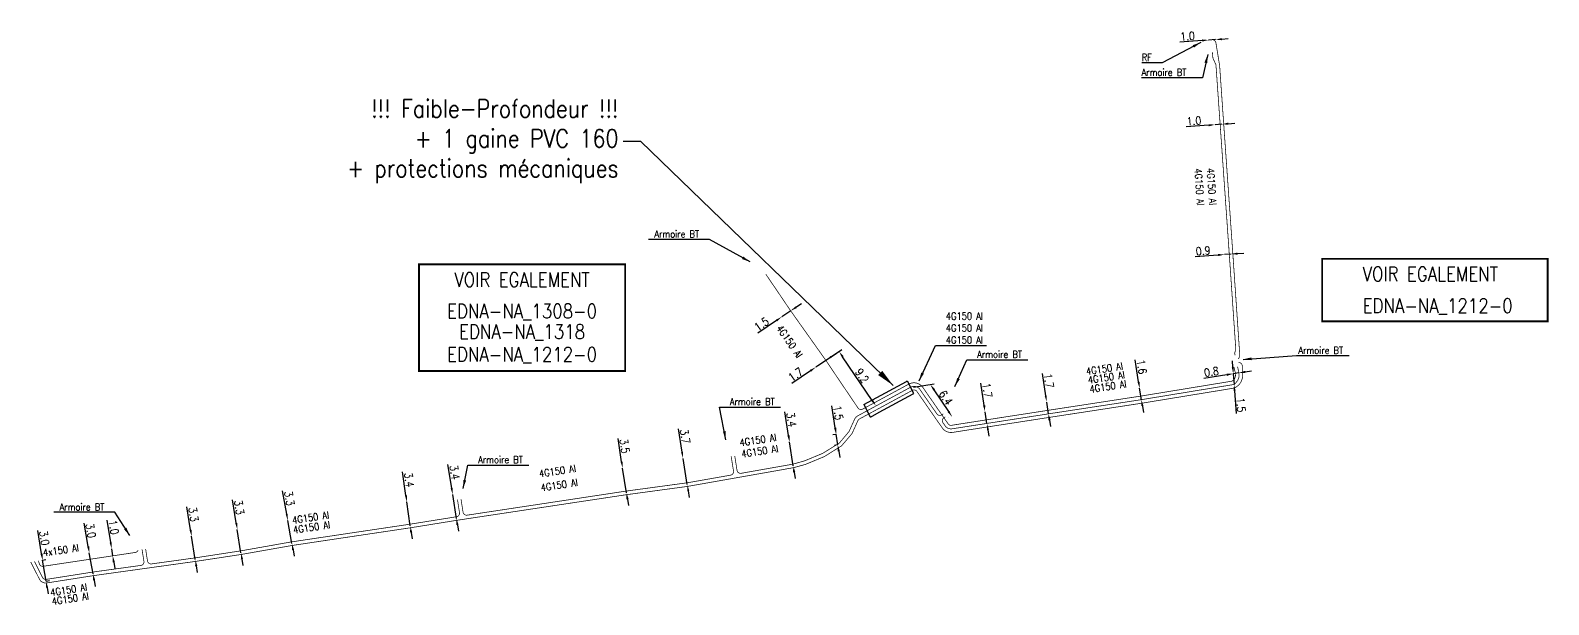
# Model space of a CAD drawing. Header units: millimetres. Extents: x 184011 to 185000, y 128010 to 128993.
# Drawn here: x 184662.7 to 184875.1, y 128912.8 to 128993 of the extents above; entities that cross this region are included whole.
import ezdxf
from ezdxf.enums import TextEntityAlignment as Align

# ---------------------------------------------------------------- set-up
doc = ezdxf.new("R2010")
doc.units = ezdxf.units.MM
doc.header["$PDMODE"] = 34
doc.linetypes.add('B_ST_Al', pattern=[2000, 1000, 1000])
doc.layers.get('DEFPOINTS').update_dxf_attribs({"linetype": 'CONTINUOUS'})
for name, color, linetype in [('B_100', 3, 'CONTINUOUS'), ('B_110', 1, 'CONTINUOUS'), ('B_420', 7, 'CONTINUOUS'), ('B_930', 7, 'CONTINUOUS')]:
    doc.layers.add(name, color=color, linetype=linetype)
doc.styles.get("Standard").update_dxf_attribs({"font": 'romans.shx', "width": 0.85})
doc.dimstyles.get("Standard").update_dxf_attribs({"dimtxt": 1.5, "dimasz": 1.2, "dimexe": 0.625, "dimexo": 0.625, "dimgap": 0.25, "dimtad": 1, "dimdec": 1, "dimzin": 0, "dimdsep": 46, "dimtxsty": 'Standard', "dimcen": -0.5, "dimadec": 0, "dimazin": 0, "dimtfac": 1, "dimtdec": 1, "dimtmove": 0, "dimatfit": 3, "dimfxl": 0, "dimtolj": 1, "dimtzin": 0, "dimarcsym": 0})

# ---------------------------------------------------------------- blocks, each defined once
blk = doc.blocks.new('*D350')
at = {"layer": 'B_110', "color": 0, "linetype": 'Continuous', "lineweight": -2, "transparency": 16777216}
for p, q in [((184664.25, 128919.88), (184663.72, 128923.11)), ((184664.4, 128918.99), (184664.86, 128919.07)), ((184664.89, 128916.03), (184664.4, 128918.99)), ((184664.89, 128916.03), (184665.35, 128916.11)), ((184665.03, 128915.14), (184665.18, 128914.25))]:
    blk.add_line(p, q, dxfattribs=at)
at = {"layer": 'B_110', "color": 0, "linetype": 'Continuous', "transparency": 16777216}
for points in [[(184664.4, 128919.9), (184664.1, 128919.85), (184664.4, 128918.99)], [(184665.18, 128915.17), (184664.89, 128915.12), (184664.89, 128916.03)]]:
    blk.add_solid(points, dxfattribs=at)
at = {"layer": 'DEFPOINTS', "color": 0, "linetype": 'Continuous', "transparency": 16777216}
for p in [(184663.94, 128918.91), (184664.4, 128918.99), (184664.43, 128915.95)]:
    blk.add_point(p, dxfattribs=at)
at = {"layer": 'B_110', "color": 0, "linetype": 'Continuous', "transparency": 16777216, "insert": (184664.65, 128922.06), "char_height": 1.125, "attachment_point": 5, "rotation": 279.3752}
blk.add_mtext('\\A1;3.0', dxfattribs=at)
blk = doc.blocks.new('*D351')
at = {"layer": 'B_110', "color": 0, "linetype": 'Continuous', "lineweight": -2, "transparency": 16777216}
for p, q in [((184670.78, 128920.9), (184670.21, 128924.13)), ((184671.46, 128917.06), (184670.94, 128920.01)), ((184671.62, 128916.17), (184671.77, 128915.29))]:
    blk.add_line(p, q, dxfattribs=at)
at = {"layer": 'B_110', "color": 0, "linetype": 'Continuous', "transparency": 16777216}
for points in [[(184670.93, 128920.93), (184670.63, 128920.87), (184670.94, 128920.01)], [(184671.76, 128916.2), (184671.47, 128916.15), (184671.46, 128917.06)]]:
    blk.add_solid(points, dxfattribs=at)
at = {"layer": 'DEFPOINTS', "color": 0, "linetype": 'Continuous', "transparency": 16777216}
for p in [(184670.94, 128920.01), (184670.94, 128920.01), (184671.46, 128917.06)]:
    blk.add_point(p, dxfattribs=at)
at = {"layer": 'B_110', "color": 0, "linetype": 'Continuous', "transparency": 16777216, "insert": (184671.15, 128923.09), "char_height": 1.125, "attachment_point": 5, "rotation": 280.0403}
blk.add_mtext('\\A1;3.0', dxfattribs=at)
blk = doc.blocks.new('*D352')
at = {"layer": 'B_110', "color": 0, "linetype": 'Continuous', "lineweight": -2, "transparency": 16777216}
for p, q in [((184685.11, 128923.19), (184684.6, 128926.43)), ((184685.76, 128919.05), (184685.25, 128922.31)), ((184685.9, 128918.16), (184686.04, 128917.27))]:
    blk.add_line(p, q, dxfattribs=at)
at = {"layer": 'B_110', "color": 0, "linetype": 'Continuous', "transparency": 16777216}
for points in [[(184685.26, 128923.22), (184684.96, 128923.17), (184685.25, 128922.31)], [(184686.05, 128918.18), (184685.75, 128918.13), (184685.76, 128919.05)]]:
    blk.add_solid(points, dxfattribs=at)
at = {"layer": 'DEFPOINTS', "color": 0, "linetype": 'Continuous', "transparency": 16777216}
for p in [(184685.25, 128922.31), (184685.25, 128922.31), (184685.76, 128919.05)]:
    blk.add_point(p, dxfattribs=at)
at = {"layer": 'B_110', "color": 0, "linetype": 'Continuous', "transparency": 16777216, "insert": (184685.52, 128925.37), "char_height": 1.125, "attachment_point": 5, "rotation": 278.9522}
blk.add_mtext('\\A1;3.3', dxfattribs=at)
blk = doc.blocks.new('*D353')
at = {"layer": 'B_110', "color": 0, "linetype": 'Continuous', "lineweight": -2, "transparency": 16777216}
for p, q in [((184691.5, 128924.17), (184690.99, 128927.41)), ((184692.15, 128920.02), (184691.64, 128923.28)), ((184692.29, 128919.13), (184692.43, 128918.24))]:
    blk.add_line(p, q, dxfattribs=at)
at = {"layer": 'B_110', "color": 0, "linetype": 'Continuous', "transparency": 16777216}
for points in [[(184691.65, 128924.19), (184691.35, 128924.14), (184691.64, 128923.28)], [(184692.44, 128919.15), (184692.14, 128919.11), (184692.15, 128920.02)]]:
    blk.add_solid(points, dxfattribs=at)
at = {"layer": 'DEFPOINTS', "color": 0, "linetype": 'Continuous', "transparency": 16777216}
for p in [(184691.64, 128923.28), (184691.64, 128923.28), (184692.15, 128920.02)]:
    blk.add_point(p, dxfattribs=at)
at = {"layer": 'B_110', "color": 0, "linetype": 'Continuous', "transparency": 16777216, "insert": (184691.91, 128926.35), "char_height": 1.125, "attachment_point": 5, "rotation": 278.9516}
blk.add_mtext('\\A1;3.3', dxfattribs=at)
blk = doc.blocks.new('*D354')
at = {"layer": 'B_110', "color": 0, "linetype": 'Continuous', "lineweight": -2, "transparency": 16777216}
for p, q in [((184698.56, 128925.42), (184697.99, 128928.65)), ((184699.29, 128921.28), (184698.72, 128924.53)), ((184699.45, 128920.4), (184699.61, 128919.51))]:
    blk.add_line(p, q, dxfattribs=at)
at = {"layer": 'B_110', "color": 0, "linetype": 'Continuous', "transparency": 16777216}
for points in [[(184698.71, 128925.44), (184698.41, 128925.39), (184698.72, 128924.53)], [(184699.6, 128920.42), (184699.3, 128920.37), (184699.29, 128921.28)]]:
    blk.add_solid(points, dxfattribs=at)
at = {"layer": 'DEFPOINTS', "color": 0, "linetype": 'Continuous', "transparency": 16777216}
for p in [(184698.72, 128924.53), (184698.72, 128924.53), (184699.29, 128921.28)]:
    blk.add_point(p, dxfattribs=at)
at = {"layer": 'B_110', "color": 0, "linetype": 'Continuous', "transparency": 16777216, "insert": (184698.94, 128927.61), "char_height": 1.125, "attachment_point": 5, "rotation": 280.0286}
blk.add_mtext('\\A1;3.3', dxfattribs=at)
blk = doc.blocks.new('*D355')
at = {"layer": 'B_110', "color": 0, "linetype": 'Continuous', "lineweight": -2, "transparency": 16777216}
for p, q in [((184715.24, 128928.01), (184714.78, 128931.3)), ((184715.85, 128923.75), (184715.37, 128927.12)), ((184715.97, 128922.86), (184716.1, 128921.97))]:
    blk.add_line(p, q, dxfattribs=at)
at = {"layer": 'B_110', "color": 0, "linetype": 'Continuous', "transparency": 16777216}
for points in [[(184715.39, 128928.03), (184715.1, 128927.99), (184715.37, 128927.12)], [(184716.12, 128922.88), (184715.82, 128922.84), (184715.85, 128923.75)]]:
    blk.add_solid(points, dxfattribs=at)
at = {"layer": 'DEFPOINTS', "color": 0, "linetype": 'Continuous', "transparency": 16777216}
for p in [(184715.37, 128927.12), (184715.37, 128927.12), (184715.85, 128923.75)]:
    blk.add_point(p, dxfattribs=at)
at = {"layer": 'B_110', "color": 0, "linetype": 'Continuous', "transparency": 16777216, "insert": (184715.69, 128930.2), "char_height": 1.125, "attachment_point": 5, "rotation": 278.0455}
blk.add_mtext('\\A1;3.4', dxfattribs=at)
blk = doc.blocks.new('*D356')
at = {"layer": 'B_110', "color": 0, "linetype": 'Continuous', "lineweight": -2, "transparency": 16777216}
for p, q in [((184721.64, 128929.03), (184721.12, 128932.32)), ((184722.3, 128924.79), (184721.78, 128928.14)), ((184722.44, 128923.9), (184722.58, 128923.01))]:
    blk.add_line(p, q, dxfattribs=at)
at = {"layer": 'B_110', "color": 0, "linetype": 'Continuous', "transparency": 16777216}
for points in [[(184721.79, 128929.06), (184721.49, 128929.01), (184721.78, 128928.14)], [(184722.59, 128923.92), (184722.29, 128923.87), (184722.3, 128924.79)]]:
    blk.add_solid(points, dxfattribs=at)
at = {"layer": 'DEFPOINTS', "color": 0, "linetype": 'Continuous', "transparency": 16777216}
for p in [(184721.78, 128928.14), (184721.78, 128928.14), (184722.3, 128924.79)]:
    blk.add_point(p, dxfattribs=at)
at = {"layer": 'B_110', "color": 0, "linetype": 'Continuous', "transparency": 16777216, "insert": (184722.05, 128931.24), "char_height": 1.125, "attachment_point": 5, "rotation": 278.8774}
blk.add_mtext('\\A1;3.4', dxfattribs=at)
blk = doc.blocks.new('*D357')
at = {"layer": 'B_110', "color": 0, "linetype": 'Continuous', "lineweight": -2, "transparency": 16777216}
for p, q in [((184745.42, 128932.73), (184744.91, 128935.97)), ((184746.1, 128928.38), (184745.56, 128931.84)), ((184746.24, 128927.49), (184746.38, 128926.6))]:
    blk.add_line(p, q, dxfattribs=at)
at = {"layer": 'B_110', "color": 0, "linetype": 'Continuous', "transparency": 16777216}
for points in [[(184745.57, 128932.75), (184745.27, 128932.7), (184745.56, 128931.84)], [(184746.39, 128927.51), (184746.09, 128927.47), (184746.1, 128928.38)]]:
    blk.add_solid(points, dxfattribs=at)
at = {"layer": 'DEFPOINTS', "color": 0, "linetype": 'Continuous', "transparency": 16777216}
for p in [(184745.56, 128931.84), (184745.56, 128931.84), (184746.1, 128928.38)]:
    blk.add_point(p, dxfattribs=at)
at = {"layer": 'B_110', "color": 0, "linetype": 'Continuous', "transparency": 16777216, "insert": (184745.84, 128934.91), "char_height": 1.125, "attachment_point": 5, "rotation": 278.9052}
blk.add_mtext('\\A1;3.5', dxfattribs=at)
blk = doc.blocks.new('*D358')
at = {"layer": 'B_110', "color": 0, "linetype": 'Continuous', "lineweight": -2, "transparency": 16777216}
for p, q in [((184753.88, 128934.07), (184753.36, 128937.31)), ((184754.6, 128929.53), (184754.02, 128933.18)), ((184754.74, 128928.64), (184754.88, 128927.75))]:
    blk.add_line(p, q, dxfattribs=at)
at = {"layer": 'B_110', "color": 0, "linetype": 'Continuous', "transparency": 16777216}
for points in [[(184754.02, 128934.1), (184753.73, 128934.05), (184754.02, 128933.18)], [(184754.89, 128928.67), (184754.59, 128928.62), (184754.6, 128929.53)]]:
    blk.add_solid(points, dxfattribs=at)
at = {"layer": 'DEFPOINTS', "color": 0, "linetype": 'Continuous', "transparency": 16777216}
for p in [(184754.02, 128933.18), (184754.02, 128933.18), (184754.6, 128929.53)]:
    blk.add_point(p, dxfattribs=at)
at = {"layer": 'B_110', "color": 0, "linetype": 'Continuous', "transparency": 16777216, "insert": (184754.29, 128936.25), "char_height": 1.125, "attachment_point": 5, "rotation": 279.0477}
blk.add_mtext('\\A1;3.7', dxfattribs=at)
blk = doc.blocks.new('*D359')
at = {"layer": 'B_110', "color": 0, "linetype": 'Continuous', "lineweight": -2, "transparency": 16777216}
for p, q in [((184768.76, 128936.39), (184768.24, 128939.68)), ((184769.42, 128932.15), (184768.9, 128935.5)), ((184769.56, 128931.26), (184769.7, 128930.37))]:
    blk.add_line(p, q, dxfattribs=at)
at = {"layer": 'B_110', "color": 0, "linetype": 'Continuous', "transparency": 16777216}
for points in [[(184768.91, 128936.42), (184768.61, 128936.37), (184768.9, 128935.5)], [(184769.71, 128931.28), (184769.41, 128931.23), (184769.42, 128932.15)]]:
    blk.add_solid(points, dxfattribs=at)
at = {"layer": 'DEFPOINTS', "color": 0, "linetype": 'Continuous', "transparency": 16777216}
for p in [(184768.9, 128935.5), (184768.9, 128935.5), (184769.42, 128932.15)]:
    blk.add_point(p, dxfattribs=at)
at = {"layer": 'B_110', "color": 0, "linetype": 'Continuous', "transparency": 16777216, "insert": (184769.17, 128938.6), "char_height": 1.125, "attachment_point": 5, "rotation": 278.8774}
blk.add_mtext('\\A1;3.4', dxfattribs=at)
blk = doc.blocks.new('*D360')
at = {"layer": 'B_110', "color": 0, "linetype": 'Continuous', "lineweight": -2, "transparency": 16777216}
for p, q in [((184775.29, 128937.46), (184774.81, 128940.56)), ((184775.33, 128936.55), (184774.97, 128936.5)), ((184775.66, 128935.09), (184775.43, 128936.57)), ((184775.56, 128935.07), (184775.2, 128935.01)), ((184775.8, 128934.2), (184775.94, 128933.31))]:
    blk.add_line(p, q, dxfattribs=at)
at = {"layer": 'B_110', "color": 0, "linetype": 'Continuous', "transparency": 16777216}
for points in [[(184775.44, 128937.48), (184775.14, 128937.43), (184775.43, 128936.57)], [(184775.95, 128934.22), (184775.65, 128934.17), (184775.66, 128935.09)]]:
    blk.add_solid(points, dxfattribs=at)
at = {"layer": 'DEFPOINTS', "color": 0, "linetype": 'Continuous', "transparency": 16777216}
for p in [(184775.43, 128936.57), (184775.8, 128936.62), (184776.03, 128935.14)]:
    blk.add_point(p, dxfattribs=at)
at = {"layer": 'B_110', "color": 0, "linetype": 'Continuous', "transparency": 16777216, "insert": (184775.72, 128939.57), "char_height": 1.125, "attachment_point": 5, "rotation": 278.8774}
blk.add_mtext('\\A1;1.5', dxfattribs=at)
blk = doc.blocks.new('*D361')
at = {"layer": 'B_110', "color": 0, "linetype": 'Continuous', "lineweight": -2, "transparency": 16777216}
for p, q in [((184773.99, 128946.89), (184772.59, 128945.94)), ((184774.74, 128947.4), (184775.48, 128947.9)), ((184771.84, 128945.43), (184769.24, 128943.67))]:
    blk.add_line(p, q, dxfattribs=at)
at = {"layer": 'B_110', "color": 0, "linetype": 'Continuous', "transparency": 16777216}
for points in [[(184774.66, 128947.52), (184774.82, 128947.27), (184773.99, 128946.89)], [(184771.76, 128945.56), (184771.93, 128945.31), (184772.59, 128945.94)]]:
    blk.add_solid(points, dxfattribs=at)
at = {"layer": 'DEFPOINTS', "color": 0, "linetype": 'Continuous', "transparency": 16777216}
for p in [(184773.99, 128946.89), (184772.59, 128945.94), (184772.59, 128945.94)]:
    blk.add_point(p, dxfattribs=at)
at = {"layer": 'B_110', "color": 0, "linetype": 'Continuous', "transparency": 16777216, "insert": (184769.75, 128944.92), "char_height": 1.125, "attachment_point": 5, "rotation": 34.1083}
blk.add_mtext('\\A1;1.7', dxfattribs=at)
blk = doc.blocks.new('*D362')
at = {"layer": 'B_110', "color": 0, "linetype": 'Continuous', "lineweight": -2, "transparency": 16777216}
for p, q in [((184769.07, 128953.81), (184767.83, 128952.97)), ((184769.81, 128954.31), (184770.56, 128954.82)), ((184767.08, 128952.46), (184764.48, 128950.7))]:
    blk.add_line(p, q, dxfattribs=at)
at = {"layer": 'B_110', "color": 0, "linetype": 'Continuous', "transparency": 16777216}
for points in [[(184767, 128952.59), (184767.17, 128952.34), (184767.83, 128952.97)], [(184769.73, 128954.44), (184769.9, 128954.19), (184769.07, 128953.81)]]:
    blk.add_solid(points, dxfattribs=at)
at = {"layer": 'DEFPOINTS', "color": 0, "linetype": 'Continuous', "transparency": 16777216}
for p in [(184767.83, 128952.97), (184767.83, 128952.97), (184769.07, 128953.81)]:
    blk.add_point(p, dxfattribs=at)
at = {"layer": 'B_110', "color": 0, "linetype": 'Continuous', "transparency": 16777216, "insert": (184764.99, 128951.95), "char_height": 1.125, "attachment_point": 5, "rotation": 34.1071}
blk.add_mtext('\\A1;1.5', dxfattribs=at)
blk = doc.blocks.new('*D363')
at = {"layer": 'B_110', "color": 0, "linetype": 'Continuous', "lineweight": -2, "transparency": 16777216}
for p, q in [((184772.97, 128946.2), (184776.23, 128948.4)), ((184780.49, 128941.27), (184776.34, 128947.39))]:
    blk.add_line(p, q, dxfattribs=at)
at = {"layer": 'B_110', "color": 0, "linetype": 'Continuous', "transparency": 16777216}
for points in [[(184776.47, 128947.48), (184776.22, 128947.31), (184775.84, 128948.14)], [(184780.62, 128941.35), (184780.37, 128941.18), (184781, 128940.52)]]:
    blk.add_solid(points, dxfattribs=at)
at = {"layer": 'DEFPOINTS', "color": 0, "linetype": 'Continuous', "transparency": 16777216}
for p in [(184775.84, 128948.14), (184772.59, 128945.94), (184781, 128940.52)]:
    blk.add_point(p, dxfattribs=at)
at = {"layer": 'B_110', "color": 0, "linetype": 'Continuous', "transparency": 16777216, "insert": (184779.04, 128944.75), "char_height": 1.125, "attachment_point": 5, "rotation": 304.1083}
blk.add_mtext('\\A1;9.2', dxfattribs=at)
blk = doc.blocks.new('*D364')
at = {"layer": 'B_110', "color": 0, "linetype": 'Continuous', "lineweight": -2, "transparency": 16777216}
for p, q in [((184786.24, 128943.16), (184789.12, 128943.61)), ((184789.11, 128942.79), (184791.16, 128939.74)), ((184791.15, 128938.91), (184791.15, 128938.91))]:
    blk.add_line(p, q, dxfattribs=at)
at = {"layer": 'B_110', "color": 0, "linetype": 'Continuous', "transparency": 16777216}
for points in [[(184789.24, 128942.87), (184788.99, 128942.7), (184788.61, 128943.53)], [(184791.28, 128939.82), (184791.03, 128939.66), (184791.66, 128938.99)]]:
    blk.add_solid(points, dxfattribs=at)
at = {"layer": 'DEFPOINTS', "color": 0, "linetype": 'Continuous', "transparency": 16777216}
for p in [(184785.73, 128943.08), (184791.66, 128938.99), (184791.66, 128938.99)]:
    blk.add_point(p, dxfattribs=at)
at = {"layer": 'B_110', "color": 0, "linetype": 'Continuous', "transparency": 16777216, "insert": (184790.76, 128941.68), "char_height": 1.125, "attachment_point": 5, "rotation": 303.887}
blk.add_mtext('\\A1;6.4', dxfattribs=at)
blk = doc.blocks.new('*D365')
at = {"layer": 'B_110', "color": 0, "linetype": 'Continuous', "lineweight": -2, "transparency": 16777216}
for p, q in [((184796.13, 128940.6), (184795.65, 128943.71)), ((184796.52, 128938.08), (184796.27, 128939.71)), ((184796.66, 128937.19), (184796.8, 128936.3))]:
    blk.add_line(p, q, dxfattribs=at)
at = {"layer": 'B_110', "color": 0, "linetype": 'Continuous', "transparency": 16777216}
for points in [[(184796.28, 128940.62), (184795.98, 128940.58), (184796.27, 128939.71)], [(184796.81, 128937.21), (184796.51, 128937.17), (184796.52, 128938.08)]]:
    blk.add_solid(points, dxfattribs=at)
at = {"layer": 'DEFPOINTS', "color": 0, "linetype": 'Continuous', "transparency": 16777216}
for p in [(184796.27, 128939.71), (184796.27, 128939.71), (184796.52, 128938.08)]:
    blk.add_point(p, dxfattribs=at)
at = {"layer": 'B_110', "color": 0, "linetype": 'Continuous', "transparency": 16777216, "insert": (184796.57, 128942.71), "char_height": 1.125, "attachment_point": 5, "rotation": 278.7915}
blk.add_mtext('\\A1;1.7', dxfattribs=at)
blk = doc.blocks.new('*D366')
at = {"layer": 'B_110', "color": 0, "linetype": 'Continuous', "lineweight": -2, "transparency": 16777216}
for p, q in [((184804.76, 128941.94), (184804.28, 128945.04)), ((184805.14, 128939.42), (184804.89, 128941.05)), ((184805.28, 128938.53), (184805.42, 128937.64))]:
    blk.add_line(p, q, dxfattribs=at)
at = {"layer": 'B_110', "color": 0, "linetype": 'Continuous', "transparency": 16777216}
for points in [[(184804.9, 128941.96), (184804.61, 128941.92), (184804.89, 128941.05)], [(184805.43, 128938.55), (184805.13, 128938.51), (184805.14, 128939.42)]]:
    blk.add_solid(points, dxfattribs=at)
at = {"layer": 'DEFPOINTS', "color": 0, "linetype": 'Continuous', "transparency": 16777216}
for p in [(184804.89, 128941.05), (184804.89, 128941.05), (184805.14, 128939.42)]:
    blk.add_point(p, dxfattribs=at)
at = {"layer": 'B_110', "color": 0, "linetype": 'Continuous', "transparency": 16777216, "insert": (184805.19, 128944.05), "char_height": 1.125, "attachment_point": 5, "rotation": 278.7247}
blk.add_mtext('\\A1;1.7', dxfattribs=at)
blk = doc.blocks.new('*D367')
at = {"layer": 'B_110', "color": 0, "linetype": 'Continuous', "lineweight": -2, "transparency": 16777216}
for p, q in [((184817.75, 128943.88), (184817.28, 128946.98)), ((184818.13, 128941.4), (184817.89, 128942.99)), ((184818.27, 128940.51), (184818.41, 128939.63))]:
    blk.add_line(p, q, dxfattribs=at)
at = {"layer": 'B_110', "color": 0, "linetype": 'Continuous', "transparency": 16777216}
for points in [[(184817.9, 128943.9), (184817.6, 128943.85), (184817.89, 128942.99)], [(184818.42, 128940.54), (184818.12, 128940.49), (184818.13, 128941.4)]]:
    blk.add_solid(points, dxfattribs=at)
at = {"layer": 'DEFPOINTS', "color": 0, "linetype": 'Continuous', "transparency": 16777216}
for p in [(184817.89, 128942.99), (184817.89, 128942.99), (184818.13, 128941.4)]:
    blk.add_point(p, dxfattribs=at)
at = {"layer": 'B_110', "color": 0, "linetype": 'Continuous', "transparency": 16777216, "insert": (184818.19, 128945.99), "char_height": 1.125, "attachment_point": 5, "rotation": 278.7278}
blk.add_mtext('\\A1;1.6', dxfattribs=at)
blk = doc.blocks.new('*D368')
at = {"layer": 'B_110', "color": 0, "linetype": 'Continuous', "lineweight": -2, "transparency": 16777216}
for p, q in [((184830.93, 128945.92), (184830.86, 128946.82)), ((184830.99, 128945.02), (184831.1, 128943.53)), ((184831.17, 128942.63), (184831.4, 128939.49))]:
    blk.add_line(p, q, dxfattribs=at)
at = {"layer": 'B_110', "color": 0, "linetype": 'Continuous', "transparency": 16777216}
for points in [[(184831.08, 128945.93), (184830.78, 128945.91), (184830.99, 128945.02)], [(184831.32, 128942.64), (184831.02, 128942.62), (184831.1, 128943.53)]]:
    blk.add_solid(points, dxfattribs=at)
at = {"layer": 'DEFPOINTS', "color": 0, "linetype": 'Continuous', "transparency": 16777216}
for p in [(184830.99, 128945.02), (184830.99, 128945.02), (184831.1, 128943.53)]:
    blk.add_point(p, dxfattribs=at)
at = {"layer": 'B_110', "color": 0, "linetype": 'Continuous', "transparency": 16777216, "insert": (184832.06, 128940.67), "char_height": 1.125, "attachment_point": 5, "rotation": 274.1586}
blk.add_mtext('\\A1;1.5', dxfattribs=at)
blk = doc.blocks.new('*D369')
at = {"layer": 'B_110', "color": 0, "linetype": 'Continuous', "lineweight": -2, "transparency": 16777216}
for p, q in [((184830.11, 128944.88), (184826.87, 128944.37)), ((184831.78, 128945.15), (184830.99, 128945.02)), ((184832.67, 128945.29), (184833.56, 128945.42))]:
    blk.add_line(p, q, dxfattribs=at)
at = {"layer": 'B_110', "color": 0, "linetype": 'Continuous', "transparency": 16777216}
for points in [[(184830.08, 128945.03), (184830.13, 128944.73), (184830.99, 128945.02)], [(184832.65, 128945.43), (184832.7, 128945.14), (184831.78, 128945.15)]]:
    blk.add_solid(points, dxfattribs=at)
at = {"layer": 'DEFPOINTS', "color": 0, "linetype": 'Continuous', "transparency": 16777216}
for p in [(184830.99, 128945.02), (184830.99, 128945.02), (184831.78, 128945.15)]:
    blk.add_point(p, dxfattribs=at)
at = {"layer": 'B_110', "color": 0, "linetype": 'Continuous', "transparency": 16777216, "insert": (184827.93, 128945.3), "char_height": 1.125, "attachment_point": 5, "rotation": 8.9206}
blk.add_mtext('\\A1;0.8', dxfattribs=at)
blk = doc.blocks.new('*D370')
at = {"layer": 'B_100', "color": 0, "linetype": 'Continuous', "lineweight": -2, "transparency": 16777216}
for p, q in [((184828.89, 128961.61), (184825.66, 128961.38)), ((184830.68, 128961.75), (184829.78, 128961.68)), ((184831.58, 128961.81), (184832.48, 128961.88))]:
    blk.add_line(p, q, dxfattribs=at)
at = {"layer": 'B_100', "color": 0, "linetype": 'Continuous', "transparency": 16777216}
for points in [[(184828.87, 128961.76), (184828.9, 128961.46), (184829.78, 128961.68)], [(184831.57, 128961.96), (184831.59, 128961.66), (184830.68, 128961.75)]]:
    blk.add_solid(points, dxfattribs=at)
at = {"layer": 'DEFPOINTS', "color": 0, "linetype": 'Continuous', "transparency": 16777216}
for p in [(184829.78, 128961.68), (184829.78, 128961.68), (184830.68, 128961.75)]:
    blk.add_point(p, dxfattribs=at)
at = {"layer": 'B_100', "color": 0, "linetype": 'Continuous', "transparency": 16777216, "insert": (184826.77, 128962.21), "char_height": 1.125, "attachment_point": 5, "rotation": 4.2058}
blk.add_mtext('\\A1;0.9', dxfattribs=at)
blk = doc.blocks.new('*D371')
at = {"layer": 'B_100', "color": 0, "linetype": 'Continuous', "lineweight": -2, "transparency": 16777216}
for p, q in [((184827.55, 128979.75), (184824.42, 128979.51)), ((184829.4, 128979.9), (184828.45, 128979.82)), ((184830.29, 128979.96), (184831.19, 128980.03))]:
    blk.add_line(p, q, dxfattribs=at)
at = {"layer": 'B_100', "color": 0, "linetype": 'Continuous', "transparency": 16777216}
for points in [[(184827.54, 128979.9), (184827.56, 128979.6), (184828.45, 128979.82)], [(184830.28, 128980.11), (184830.31, 128979.81), (184829.4, 128979.9)]]:
    blk.add_solid(points, dxfattribs=at)
at = {"layer": 'DEFPOINTS', "color": 0, "linetype": 'Continuous', "transparency": 16777216}
for p in [(184828.45, 128979.82), (184828.45, 128979.82), (184829.4, 128979.9)]:
    blk.add_point(p, dxfattribs=at)
at = {"layer": 'B_100', "color": 0, "linetype": 'Continuous', "transparency": 16777216, "insert": (184825.48, 128980.35), "char_height": 1.125, "attachment_point": 5, "rotation": 4.3747}
blk.add_mtext('\\A1;1.0', dxfattribs=at)
blk = doc.blocks.new('*D372')
at = {"layer": 'B_100', "color": 0, "linetype": 'Continuous', "lineweight": -2, "transparency": 16777216}
for p, q in [((184826.65, 128991.59), (184823.51, 128991.36)), ((184828.49, 128991.72), (184827.54, 128991.65)), ((184829.39, 128991.78), (184830.29, 128991.85))]:
    blk.add_line(p, q, dxfattribs=at)
at = {"layer": 'B_100', "color": 0, "linetype": 'Continuous', "transparency": 16777216}
for points in [[(184826.64, 128991.74), (184826.66, 128991.44), (184827.54, 128991.65)], [(184829.38, 128991.93), (184829.4, 128991.63), (184828.49, 128991.72)]]:
    blk.add_solid(points, dxfattribs=at)
at = {"layer": 'DEFPOINTS', "color": 0, "linetype": 'Continuous', "transparency": 16777216}
for p in [(184827.54, 128991.65), (184827.54, 128991.65), (184828.49, 128991.72)]:
    blk.add_point(p, dxfattribs=at)
at = {"layer": 'B_100', "color": 0, "linetype": 'Continuous', "transparency": 16777216, "insert": (184824.58, 128992.19), "char_height": 1.125, "attachment_point": 5, "rotation": 4.1236}
blk.add_mtext('\\A1;1.0', dxfattribs=at)
blk = doc.blocks.new('*D478')
at = {"layer": 'B_100', "color": 0, "linetype": 'Continuous', "lineweight": -2, "transparency": 16777216}
for p, q in [((184673.93, 128921.46), (184673.45, 128924.56)), ((184674.22, 128919.58), (184674.07, 128920.57)), ((184674.36, 128918.69), (184674.5, 128917.8))]:
    blk.add_line(p, q, dxfattribs=at)
at = {"layer": 'B_100', "color": 0, "linetype": 'Continuous', "transparency": 16777216}
for points in [[(184674.08, 128921.48), (184673.78, 128921.43), (184674.07, 128920.57)], [(184674.51, 128918.71), (184674.21, 128918.67), (184674.22, 128919.58)]]:
    blk.add_solid(points, dxfattribs=at)
at = {"layer": 'DEFPOINTS', "color": 0, "linetype": 'Continuous', "transparency": 16777216}
for p in [(184674.07, 128920.57), (184674.07, 128920.57), (184674.22, 128919.58)]:
    blk.add_point(p, dxfattribs=at)
at = {"layer": 'B_100', "color": 0, "linetype": 'Continuous', "transparency": 16777216, "insert": (184674.36, 128923.57), "char_height": 1.125, "attachment_point": 5, "rotation": 278.8353}
blk.add_mtext('\\A1;1.0', dxfattribs=at)

msp = doc.modelspace()

# ---------------------------------------------------------------- linework, layer by layer
at = {"layer": 'B_100', "linetype": 'B_ST_Al', "const_width": 0.1, "flags": 128}
for points in [[(184827.54, 128991.65), (184828.04, 128991.69, -0.388655), (184828.56, 128991.27), (184829.07, 128988.13, -0.022606), (184829.08, 128988.09), (184829.65, 128979.91), (184830.93, 128961.76), (184831.9, 128947.6, -0.287696), (184831.65, 128947.13)], [(184790.69, 128939), (184790.51, 128938.88, 0.41866), (184790.37, 128938.18), (184790.68, 128937.74, 0.286956), (184791.65, 128937.33), (184796.52, 128938.08), (184805.14, 128939.42), (184818.13, 128941.4), (184830.94, 128943.5, 0.15707), (184831.22, 128943.64), (184831.42, 128943.85, 0.097292), (184831.64, 128944.17), (184831.72, 128944.36, 0.107763), (184831.8, 128944.78), (184831.79, 128945.1, 0.048228), (184831.77, 128945.19), (184831.6, 128945.95, -0.01895), (184831.59, 128946.03)], [(184761.24, 128933.54), (184761.56, 128931.53, 0.419133), (184762.14, 128931.11), (184769.37, 128932.39), (184770.96, 128932.83), (184773.53, 128933.89), (184775.86, 128935.33), (184777.22, 128936.93), (184778.01, 128938.67, -0.164279), (184778.45, 128939.14), (184779.76, 128939.85), (184781, 128940.52), (184785.73, 128943.08), (184785.85, 128943.14, -0.382067), (184787.14, 128942.84), (184789.52, 128939.41, 0.409782), (184790.21, 128939.28), (184790.41, 128939.42)], [(184722.94, 128927.5), (184723.23, 128925.68, 0.413065), (184723.79, 128925.26), (184746.07, 128928.63), (184754.56, 128929.78), (184760.66, 128930.85, 0.409312), (184761.07, 128931.42), (184760.74, 128933.47)]]:
    msp.add_lwpolyline(points, format="xyb", dxfattribs=at)
at = {"layer": 'B_100', "linetype": 'B_ST_Al', "flags": 128}
msp.add_lwpolyline([(184722.45, 128927.43, 0.1, 0.1, 0), (184722.73, 128925.61, 0.1, 0.1, -0.412592), (184722.32, 128925.04, 0.1, 0.1, 0), (184722.26, 128925.03, 0.1, 0.1, 0), (184715.81, 128924, 0.1, 0.1, 0), (184699.25, 128921.53, 0.1, 0.1, 0), (184692.11, 128920.27, 0.1, 0.1, 0), (184685.73, 128919.29, 0.1, 0.1, 0), (184679.65, 128918.45, 0.1, 0.1, -0.40908), (184679.08, 128918.87, 0.1, 0.1, 0), (184678.82, 128920.55, 0.1, 0.1, 0)], format="xyseb", dxfattribs=at)
at = {"layer": 'B_100', "linetype": 'B_ST_Al'}
msp.add_lwpolyline([(184663.26, 128918.8, 0.1, 0.1, 0), (184664.4, 128916.55, 0.1, 0.1, 0.325124), (184664.93, 128916.29, 0.1, 0.1, 0), (184671.42, 128917.31, 0.1, 0.1, 0), (184678.16, 128918.24, 0.1, 0.1, 0.419365), (184678.58, 128918.81, 0.1, 0.1, 0), (184678.32, 128920.47, 0.1, 0.1, 0)], format="xyseb", dxfattribs=at)
at = {"layer": 'B_100', "linetype": 'B_ST_Al', "const_width": 0.1}
msp.add_lwpolyline([(184677.77, 128920.39, -0.279007), (184677.37, 128920.05), (184664.5, 128918.12, -0.372213), (184663.95, 128918.46), (184663.82, 128918.9)], format="xyb", dxfattribs=at)
at = {"layer": 'B_110', "linetype": 'B_ST_Al', "const_width": 0.1, "flags": 128}
msp.add_lwpolyline([(184828.07, 128989.96), (184828.13, 128989.23, 0.087601), (184828.17, 128989.06), (184828.53, 128988.27, -0.089301), (184828.57, 128988.1), (184829.15, 128979.88), (184830.43, 128961.73), (184831.34, 128948.48, -0.123044), (184831.3, 128948.25), (184831.24, 128948.11, 0.124033), (184831.2, 128947.87), (184831.22, 128947.6)], format="xyb", dxfattribs=at)
at = {"layer": 'B_110', "linetype": 'B_ST_Al', "const_width": 0.1}
for points in [[(184765.6, 128958.92), (184769.07, 128953.81), (184773.99, 128946.89), (184778.48, 128940.24, 0.386026), (184779.13, 128940.08), (184779.52, 128940.29), (184780.76, 128940.96), (184785.49, 128943.52), (184785.61, 128943.58, -0.382067), (184787.55, 128943.12), (184791.09, 128938.03, 0.286956), (184791.58, 128937.82), (184796.45, 128938.58), (184796.45, 128938.58), (184805.07, 128939.91), (184818.05, 128941.9), (184830.7, 128943.97, 0.15707), (184830.98, 128944.11), (184831.07, 128944.2, 0.097292), (184831.18, 128944.36), (184831.26, 128944.55, 0.107763), (184831.3, 128944.76), (184831.29, 128945.03, 0.046674), (184831.28, 128945.13), (184831.09, 128945.95, -0.018181), (184831.09, 128945.99)], [(184662.74, 128918.72), (184663.96, 128916.33, 0.325124), (184665, 128915.79), (184671.5, 128916.81), (184685.8, 128918.8), (184692.19, 128919.77), (184699.33, 128921.03), (184715.88, 128923.5), (184722.34, 128924.54), (184746.14, 128928.13), (184754.64, 128929.28), (184769.48, 128931.9), (184771.12, 128932.35), (184773.76, 128933.44), (184776.19, 128934.95), (184777.65, 128936.66), (184778.47, 128938.47, -0.164279), (184778.68, 128938.7), (184779.99, 128939.41), (184781.24, 128940.08), (184785.97, 128942.64), (184786.08, 128942.71, -0.382067), (184786.73, 128942.55), (184789.38, 128938.73), (184789.67, 128938.32), (184789.67, 128938.32), (184790.27, 128937.46, 0.286956), (184791.73, 128936.83), (184796.6, 128937.59), (184796.6, 128937.59), (184805.22, 128938.92), (184818.21, 128940.91), (184830.87, 128942.98, 0.15707), (184831.68, 128943.4), (184831.78, 128943.49, 0.097292), (184832.1, 128943.97), (184832.18, 128944.16, 0.107763), (184832.3, 128944.79), (184832.28, 128945.21), (184832.25, 128946.1, 0.426198), (184831.72, 128946.59), (184831.69, 128946.58)]]:
    msp.add_lwpolyline(points, format="xyb", dxfattribs=at)
at = {"layer": 'B_420', "color": 7, "linetype": 'CONTINUOUS'}
for p, q in [((184780.52, 128941.4), (184785.26, 128943.96)), ((184781.47, 128939.64), (184786.21, 128942.2)), ((184785.26, 128943.96), (184785.37, 128944.02)), ((184785.37, 128944.02), (184785.85, 128943.14)), ((184786.32, 128942.27), (184785.85, 128943.14)), ((184786.21, 128942.2), (184786.32, 128942.27)), ((184779.28, 128940.73), (184780.52, 128941.4)), ((184779.28, 128940.73), (184779.76, 128939.85)), ((184780.23, 128938.97), (184779.76, 128939.85)), ((184780.23, 128938.97), (184781.47, 128939.64))]:
    msp.add_line(p, q, dxfattribs=at)
at = {"layer": 'B_930', "const_width": 0.25}
for points in [[(184717.07, 128960.32), (184745.91, 128960.32), (184745.91, 128945.4), (184717.07, 128945.4)], [(184843.42, 128961.08), (184874.98, 128961.08), (184874.98, 128952.34), (184843.42, 128952.34)]]:
    msp.add_lwpolyline(points, close=True, dxfattribs=at)

# ---------------------------------------------------------------- texts
at = {"layer": 'B_100', "linetype": 'B_ST_Al', "width": 0.85}
for s, rotation, p in [('4G150 Al', 274.0086, (184827.28, 128973.73)), ('4G150 Al', 8.6915, (184810.73, 128943.62)), ('4G150 Al', 8.6915, (184761.99, 128934.88)), ('4G150 Al', 8.654, (184733.94, 128930.54)), ('4G150 Al', 8.4803, (184699.4, 128924.05)), ('4x150 Al', 8.5647, (184664.53, 128919.49)), ('4G150 Al', 8.9236, (184665.56, 128913.94))]:
    msp.add_text(s, height=1, rotation=rotation, dxfattribs=at).set_placement(p)
at = {"layer": 'B_100', "linetype": 'Continuous', "char_height": 1}
for s, insert, attachment_point in [('RF', (184819.59, 128989.22), 6), ('Armoire BT', (184840.1, 128948.3), 4), ('Armoire BT', (184795.16, 128947.74), 4), ('Armoire BT', (184760.56, 128941.11), 4), ('Armoire BT', (184725.34, 128933.02), 4), ('Armoire BT', (184673.05, 128926.41), 6)]:
    msp.add_mtext(s, dxfattribs=dict(at, insert=insert, attachment_point=attachment_point))
at = {"layer": 'B_110', "linetype": 'B_ST_Al', "width": 0.85}
for rotation, p in [(274.0086, (184825.57, 128973.68)), (304.7345, (184767.01, 128951.4)), (8.6915, (184810.47, 128944.84)), (8.6915, (184810.96, 128942.35)), (8.6915, (184762.25, 128933.31)), (8.654, (184734.18, 128928.59)), (8.4803, (184699.53, 128922.69)), (8.9236, (184665.78, 128912.69))]:
    msp.add_text('4G150 Al', height=1, rotation=rotation, dxfattribs=at).set_placement(p)
at = {"layer": 'B_110', "linetype": 'Continuous', "char_height": 1}
for s, insert, attachment_point in [('Armoire BT', (184818.16, 128987.13), 4), ('Armoire BT', (184756.26, 128964.54), 6), ('4G150 Al\\P{\\C3;4G150 Al\\P}4G150 Al', (184790.77, 128951.41), 4)]:
    msp.add_mtext(s, dxfattribs=dict(at, insert=insert, attachment_point=attachment_point))
at = {"layer": 'B_420', "insert": (184744.98, 128977.49), "char_height": 2.5, "attachment_point": 6}
msp.add_mtext('!!! Faible-Profondeur !!!\\P+ 1 gaine PVC 160\\P+ protections mécaniques', dxfattribs=at)
at = {"layer": 'B_930', "width": 0.85}
for s, p in [('VOIR EGALEMENT ', (184859.14, 128957.97)), ('VOIR EGALEMENT', (184731.49, 128957.15)), ('EDNA-NA_1212-0', (184859.58, 128953.53)), ('EDNA-NA_1308-0', (184731.49, 128952.77)), ('EDNA-NA_1318', (184731.49, 128949.92)), ('EDNA-NA_1212-0', (184731.49, 128946.72))]:
    msp.add_text(s, height=2, dxfattribs=at).set_placement(p, align=Align.CENTER)

# ---------------------------------------------------------------- dimensions: what is measured, and where the dimension line sits
at = {"layer": 'B_100', "linetype": 'Continuous'}
for base, p1, p2, angle, picture, middle in [((184827.54, 128991.65), (184828.49, 128991.72), (184827.54, 128991.65), 4.1236, '*D372', (184824.63, 128991.44)), ((184828.4491, 128979.8231), (184829.3963, 128979.8956), (184828.4491, 128979.8231), 4.3747, '*D371', (184825.5366, 128979.6003)), ((184829.78, 128961.68), (184830.68, 128961.75), (184829.78, 128961.68), 4.2058, '*D370', (184826.82, 128961.46)), ((184674.07, 128920.57), (184674.22, 128919.58), (184674.07, 128920.57), 278.8353, '*D478', (184673.62, 128923.45))]:
    dim = msp.add_linear_dim(base=base, p1=p1, p2=p2, angle=angle, dimstyle='Standard', override={"dimscale": 0.75, "dimlfac": 1, "dimlunit": 2, "dimatfit": 0}, dxfattribs=at)
    dim.commit()
    dim.dimension.update_dxf_attribs({"geometry": picture, "text_midpoint": middle, "dimtype": 160})
at = {"layer": 'B_110', "linetype": 'Continuous'}
for base, p1, p2, angle, override, picture, middle in [((184767.83, 128952.97), (184769.07, 128953.81), (184767.83, 128952.97), 34.1071, {"dimscale": 0.75, "dimlfac": 1, "dimlunit": 2, "dimatfit": 0}, '*D362', (184765.41, 128951.33)), ((184772.59, 128945.94), (184773.99, 128946.89), (184772.59, 128945.94), 34.1083, {"dimscale": 0.75, "dimlfac": 1, "dimlunit": 2, "dimatfit": 0}, '*D361', (184770.17, 128944.3)), ((184775.84, 128948.14), (184781, 128940.52), (184772.59, 128945.94), 304.1083, {"dimscale": 0.75, "dimatfit": 0}, '*D363', (184778.42, 128944.33)), ((184817.89, 128942.99), (184818.13, 128941.4), (184817.89, 128942.99), 278.7278, {"dimscale": 0.75, "dimlfac": 1, "dimlunit": 2, "dimatfit": 0}, '*D367', (184817.45, 128945.87)), ((184830.99, 128945.02), (184831.1, 128943.53), (184830.99, 128945.02), 274.1586, {"dimscale": 0.75, "dimatfit": 0}, '*D368', (184831.32, 128940.61)), ((184804.89, 128941.05), (184805.14, 128939.42), (184804.89, 128941.05), 278.7247, {"dimscale": 0.75, "dimlfac": 1, "dimlunit": 2, "dimatfit": 0}, '*D366', (184804.45, 128943.94)), ((184830.99, 128945.02), (184831.78, 128945.15), (184830.99, 128945.02), 8.9206, {"dimscale": 0.75, "dimlfac": 1, "dimlunit": 2, "dimatfit": 0}, '*D369', (184828.04, 128944.56)), ((184796.27, 128939.71), (184796.52, 128938.08), (184796.27, 128939.71), 278.7915, {"dimscale": 0.75, "dimlfac": 1, "dimlunit": 2, "dimatfit": 0}, '*D365', (184795.82, 128942.6)), ((184775.43, 128936.57), (184776.03, 128935.14), (184775.8, 128936.62), 278.8774, {"dimscale": 0.75, "dimatfit": 0}, '*D360', (184774.98, 128939.45)), ((184768.9, 128935.5), (184769.42, 128932.15), (184768.9, 128935.5), 278.8774, {"dimscale": 0.75, "dimlfac": 1, "dimlunit": 2, "dimatfit": 0}, '*D359', (184768.43, 128938.48)), ((184745.56, 128931.84), (184746.1, 128928.38), (184745.56, 128931.84), 278.9052, {"dimscale": 0.75, "dimlfac": 1, "dimlunit": 2, "dimatfit": 0}, '*D357', (184745.1, 128934.79)), ((184754.02, 128933.18), (184754.6, 128929.53), (184754.02, 128933.18), 279.0477, {"dimscale": 0.75, "dimlfac": 1, "dimlunit": 2, "dimatfit": 0}, '*D358', (184753.55, 128936.14)), ((184721.78, 128928.14), (184722.3, 128924.79), (184721.78, 128928.14), 278.8774, {"dimscale": 0.75, "dimlfac": 1, "dimlunit": 2, "dimatfit": 0}, '*D356', (184721.31, 128931.12)), ((184715.37, 128927.12), (184715.85, 128923.75), (184715.37, 128927.12), 278.0455, {"dimscale": 0.75, "dimlfac": 1, "dimlunit": 2, "dimatfit": 0}, '*D355', (184714.95, 128930.1)), ((184691.64, 128923.28), (184692.15, 128920.02), (184691.64, 128923.28), 278.9516, {"dimscale": 0.75, "dimlfac": 1, "dimlunit": 2, "dimatfit": 0}, '*D353', (184691.17, 128926.23)), ((184698.72, 128924.53), (184699.29, 128921.28), (184698.72, 128924.53), 280.0286, {"dimscale": 0.75, "dimlfac": 1, "dimlunit": 2, "dimatfit": 0}, '*D354', (184698.2, 128927.47)), ((184685.25, 128922.31), (184685.76, 128919.05), (184685.25, 128922.31), 278.9522, {"dimscale": 0.75, "dimlfac": 1, "dimlunit": 2, "dimatfit": 0}, '*D352', (184684.78, 128925.26)), ((184664.4, 128918.99), (184664.43, 128915.95), (184663.94, 128918.91), 279.3752, {"dimscale": 0.75, "dimatfit": 0}, '*D350', (184663.91, 128921.94)), ((184670.94, 128920.01), (184671.46, 128917.06), (184670.94, 128920.01), 280.0403, {"dimscale": 0.75, "dimlfac": 1, "dimlunit": 2, "dimatfit": 0}, '*D351', (184670.42, 128922.96))]:
    dim = msp.add_linear_dim(base=base, p1=p1, p2=p2, angle=angle, dimstyle='Standard', override=override, dxfattribs=at)
    dim.commit()
    dim.dimension.update_dxf_attribs({"geometry": picture, "text_midpoint": middle, "dimtype": 160})
dim = msp.add_linear_dim(base=(184791.66, 128938.99), p1=(184785.73, 128943.08), p2=(184791.66, 128938.99), angle=123.887, text='6.4', dimstyle='Standard', override={"dimscale": 0.75, "dimatfit": 0}, dxfattribs=at)
dim.commit()
dim.dimension.update_dxf_attribs({"geometry": '*D364', "text_midpoint": (184790.76, 128941.68)})

# ---------------------------------------------------------------- leaders
at = {"layer": 'B_100', "linetype": 'Continuous', "annotation_type": 0, "has_hookline": 1}
for points, hookline_direction, text_width in [([(184826.46, 128991.33), (184821.04, 128988.47), (184819.84, 128988.47)], 1, 1.38), ([(184792.05, 128943.24), (184793.71, 128946.99), (184794.91, 128946.99)], 0, 7.08), ([(184832.35, 128947.03), (184839.85, 128947.55)], 0, 7.08), ([(184760, 128935.8), (184759.11, 128940.36), (184760.31, 128940.36)], 0, 7.08), ([(184723.23, 128928.98), (184723.89, 128932.27), (184725.09, 128932.27)], 0, 7.08), ([(184676.61, 128922.4), (184674.5, 128925.66), (184673.3, 128925.66)], 1, 7.08)]:
    msp.add_leader(points, dimstyle='Standard', dxfattribs=dict(at, hookline_direction=hookline_direction, text_width=text_width))
at = {"layer": 'B_110', "linetype": 'Continuous', "annotation_type": 0, "has_hookline": 1}
for points, hookline_direction, text_width in [([(184827.41, 128989.64), (184826.69, 128986.38), (184825.49, 128986.38)], 1, 7.08), ([(184763.39, 128960.65), (184757.71, 128963.79), (184756.51, 128963.79)], 1, 7.08), ([(184787.02, 128944.03), (184789.32, 128948.99), (184790.52, 128948.99)], 0, 5.71)]:
    msp.add_leader(points, dimstyle='Standard', dxfattribs=dict(at, hookline_direction=hookline_direction, text_width=text_width))
at = {"layer": 'B_420', "annotation_type": 0, "has_hookline": 1, "hookline_direction": 1, "text_width": 42.5}
msp.add_leader([(184783.39, 128943.4), (184748.11, 128977.49), (184745.61, 128977.49)], dimstyle='Standard', override={"dimasz": 2.5, "dimgap": -0.63, "dimtad": 0}, dxfattribs=at)

doc.saveas('drawing.dxf')
